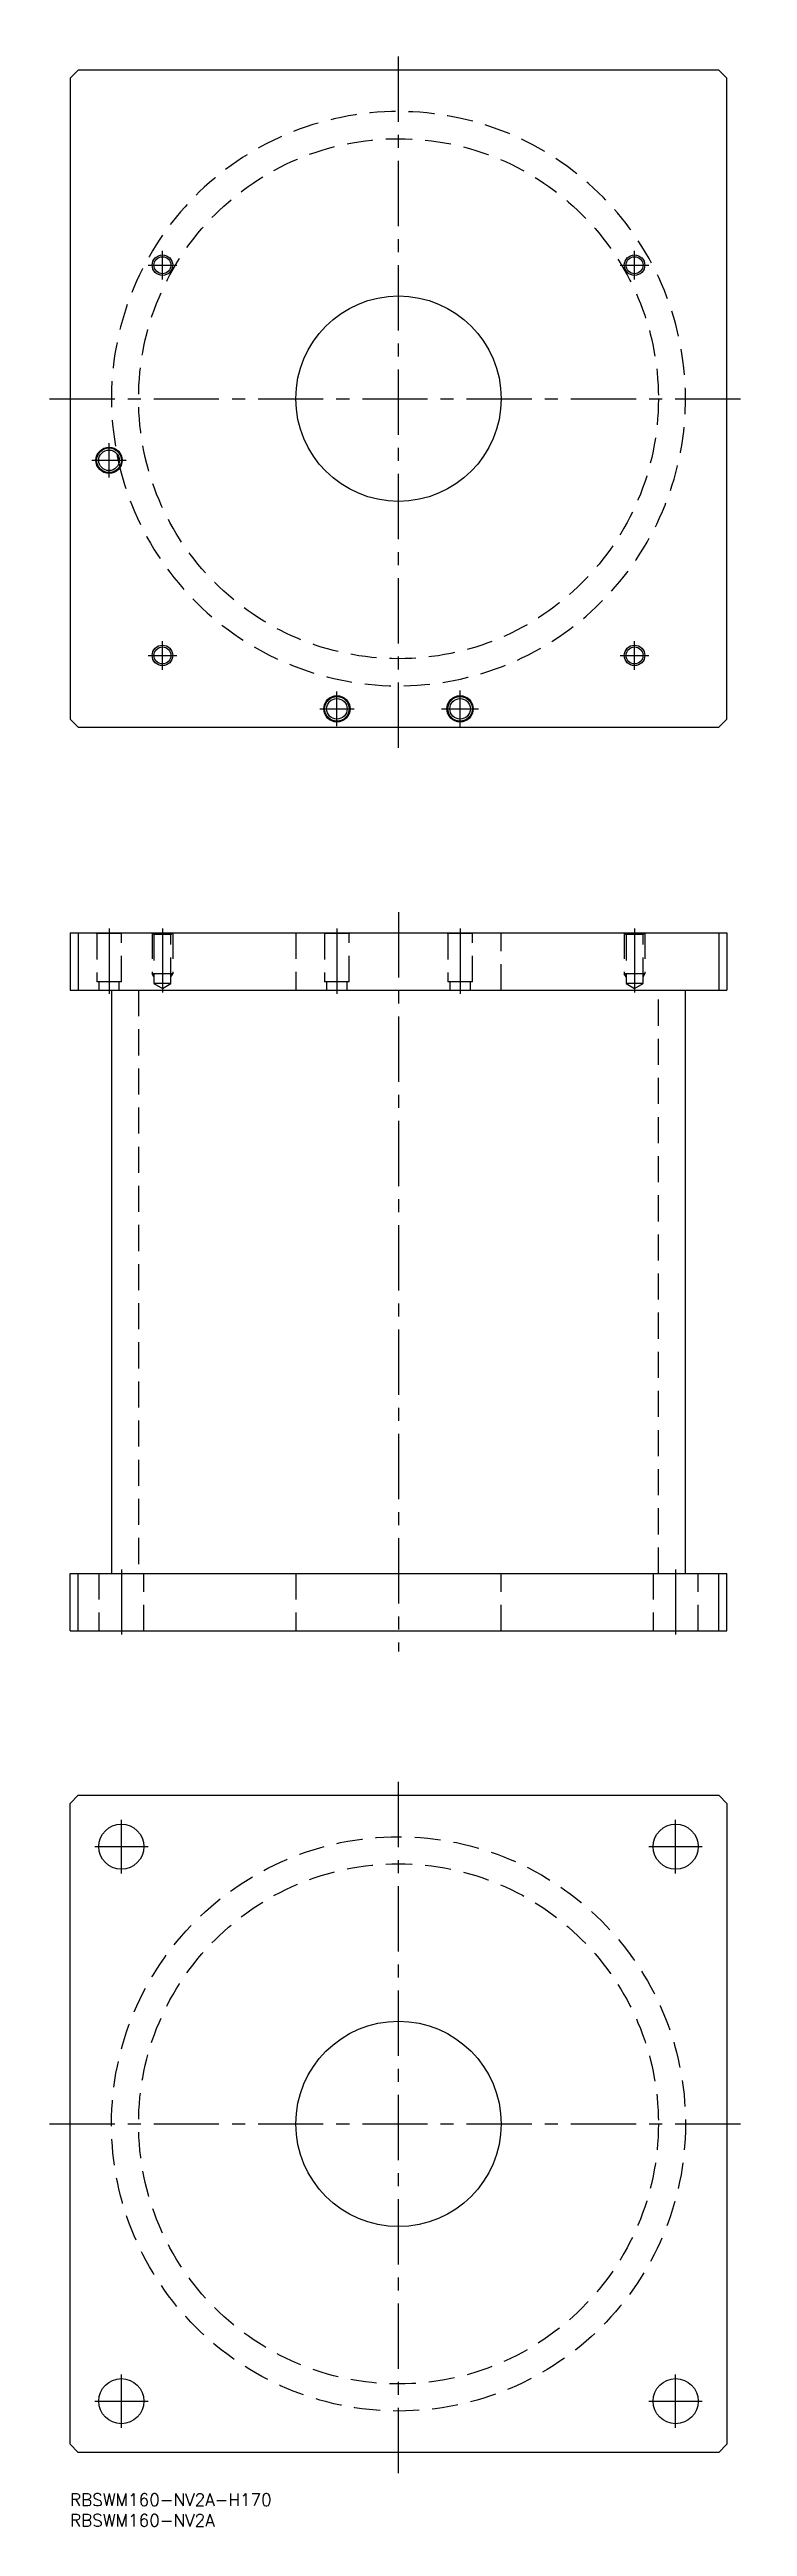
# Model space of a CAD drawing. Extents: x -5 to 165, y -8 to 595.
import ezdxf

# ---------------------------------------------------------------- set-up
doc = ezdxf.new("R2010")
doc.units = 0
doc.header["$LTSCALE"] = 0.5
doc.linetypes.add('CENTER', pattern=[50.8, 31.75, -6.35, 6.35, -6.35])
doc.linetypes.add('DASHED', pattern=[19.05, 12.7, -6.35])
for name, color, linetype in [('MSM_CENTER', 1, 'CENTER'), ('MSM_CONTINUOUS', 7, 'CONTINUOUS'), ('MSM_DASHED', 4, 'DASHED'), ('MSM_NARROW', 5, 'CONTINUOUS'), ('MSM_PART_NUMBER', 7, 'CONTINUOUS')]:
    doc.layers.add(name, color=color, linetype=linetype)
doc.styles.get("Standard").update_dxf_attribs({"font": 'txt.shx', "height": 3, "bigfont": 'bigfont.shx'})

msp = doc.modelspace()

# ---------------------------------------------------------------- linework, layer by layer
at = {"layer": 'MSM_CENTER'}
for p, q in [((80, 425), (80, 595)), ((22.5, 539), (22.5, 546)), ((137.5, 539), (137.5, 546)), ((19, 542.5), (26, 542.5)), ((134, 542.5), (141, 542.5)), ((-5, 510), (165, 510)), ((5.3, 495), (13.7, 495)), ((9.5, 490.8), (9.5, 499.2)), ((19, 447.5), (26, 447.5)), ((22.5, 444), (22.5, 451)), ((134, 447.5), (141, 447.5)), ((137.5, 444), (137.5, 451)), ((60.8, 434.5), (69.2, 434.5)), ((65, 430.3), (65, 438.7)), ((90.5, 434.5), (99.5, 434.5)), ((95, 430), (95, 439)), ((9.5, 381), (9.5, 365)), ((22.5, 381), (22.5, 365.407)), ((65, 381), (65, 365)), ((80, 385), (80, 205)), ((95, 381), (95, 365)), ((137.5, 381), (137.5, 365.407)), ((12.5, 225), (12.5, 209)), ((147.5, 225), (147.5, 209)), ((80, 5), (80, 175)), ((12.5, 151), (12.5, 164)), ((147.5, 151), (147.5, 164)), ((6, 157.5), (19, 157.5)), ((141, 157.5), (154, 157.5)), ((-5, 90), (165, 90)), ((12.5, 16), (12.5, 29)), ((147.5, 16), (147.5, 29)), ((6, 22.5), (19, 22.5)), ((141, 22.5), (154, 22.5))]:
    msp.add_line(p, q, dxfattribs=at)
at = {"layer": 'MSM_CONTINUOUS'}
for p, q in [((2, 590), (0, 588)), ((0, 588), (0, 432)), ((158, 590), (2, 590)), ((160, 588), (158, 590)), ((160, 432), (160, 588)), ((0, 432), (2, 430)), ((2, 430), (158, 430)), ((158, 430), (160, 432)), ((0, 380), (160, 380)), ((0, 380), (0, 366)), ((2, 380), (2, 366)), ((158, 380), (158, 366)), ((160, 380), (160, 366)), ((0, 366), (160, 366)), ((10.1, 366), (10.1, 224)), ((149.9, 224), (149.9, 366)), ((0, 210), (0, 224)), ((0, 224), (160, 224)), ((2, 210), (2, 224)), ((158, 210), (158, 224)), ((160, 210), (160, 224)), ((0, 210), (160, 210)), ((0, 168), (2, 170)), ((2, 170), (158, 170)), ((158, 170), (160, 168)), ((0, 12), (0, 168)), ((160, 168), (160, 12)), ((2, 10), (0, 12)), ((158, 10), (2, 10)), ((160, 12), (158, 10))]:
    msp.add_line(p, q, dxfattribs=at)
for centre, radius in [((22.5, 542.5), 2.067), ((137.5, 542.5), 2.067), ((80, 510), 25), ((9.5, 495), 3.2), ((9.5, 495), 3), ((9.5, 495), 2.5), ((22.5, 447.5), 2.067), ((137.5, 447.5), 2.067), ((65, 434.5), 3.2), ((65, 434.5), 3), ((65, 434.5), 2.5), ((95, 434.5), 3.2), ((95, 434.5), 3), ((95, 434.5), 2.5), ((12.5, 157.5), 5.5), ((147.5, 157.5), 5.5), ((80, 90), 25), ((12.5, 22.5), 5.5), ((147.5, 22.5), 5.5)]:
    msp.add_circle(centre, radius, dxfattribs=at)
msp.add_arc((80, 510), 69.9, 191.020888, 193.002068, dxfattribs=at)
at = {"layer": 'MSM_DASHED'}
for p, q in [((6.3, 380), (6.5, 379.8)), ((12.5, 379.8), (12.7, 380)), ((20, 380), (20.433, 379.567)), ((20, 380), (20, 370)), ((24.567, 379.567), (25, 380)), ((25, 380), (25, 370)), ((55, 380), (55, 366)), ((61.8, 380), (62, 379.8)), ((68, 379.8), (68.2, 380)), ((91.8, 380), (92, 379.8)), ((98, 379.8), (98.2, 380)), ((105, 366), (105, 380)), ((135, 380), (135.433, 379.567)), ((135, 380), (135, 370)), ((139.567, 379.567), (140, 380)), ((140, 380), (140, 370)), ((6.5, 379.8), (6.5, 368)), ((12.5, 379.8), (6.5, 379.8)), ((12.5, 368), (12.5, 379.8)), ((20.433, 379.567), (20.433, 367.6)), ((24.567, 379.567), (20.433, 379.567)), ((24.567, 367.6), (24.567, 379.567)), ((62, 379.8), (62, 368)), ((68, 379.8), (62, 379.8)), ((68, 368), (68, 379.8)), ((92, 379.8), (92, 368)), ((98, 379.8), (92, 379.8)), ((98, 368), (98, 379.8)), ((135.433, 379.567), (135.433, 367.6)), ((139.567, 379.567), (135.433, 379.567)), ((139.567, 367.6), (139.567, 379.567)), ((12.5, 368), (6.5, 368)), ((7, 368), (7, 366)), ((12, 366), (12, 368)), ((25, 370), (20, 370)), ((20.433, 369.25), (20, 370)), ((24.567, 369.25), (25, 370)), ((68, 368), (62, 368)), ((62.5, 368), (62.5, 366)), ((67.5, 366), (67.5, 368)), ((98, 368), (92, 368)), ((92.5, 368), (92.5, 366)), ((97.5, 366), (97.5, 368)), ((140, 370), (135, 370)), ((135.433, 369.25), (135, 370)), ((139.567, 369.25), (140, 370)), ((16.7, 366), (16.7, 224)), ((20.433, 367.6), (22.5, 366.407)), ((24.567, 367.6), (20.433, 367.6)), ((22.5, 366.407), (24.567, 367.6)), ((135.433, 367.6), (137.5, 366.407)), ((139.567, 367.6), (135.433, 367.6)), ((137.5, 366.407), (139.567, 367.6)), ((143.3, 224), (143.3, 366)), ((7, 224), (7, 210)), ((18, 210), (18, 224)), ((55, 224), (55, 210)), ((105, 210), (105, 224)), ((142, 224), (142, 210)), ((153, 210), (153, 224))]:
    msp.add_line(p, q, dxfattribs=at)
for centre, radius in [((80, 510), 63.3), ((80, 90), 69.9), ((80, 90), 63.3)]:
    msp.add_circle(centre, radius, dxfattribs=at)
msp.add_arc((80, 510), 69.9, 193.002068, 191.020888, dxfattribs=at)
at = {"layer": 'MSM_NARROW'}
for centre in [(22.5, 542.5), (137.5, 542.5), (22.5, 447.5), (137.5, 447.5)]:
    msp.add_circle(centre, 2.5, dxfattribs=at)

# ---------------------------------------------------------------- texts
at = {"layer": 'MSM_PART_NUMBER'}
for s, p in [('RBSWM160-NV2A-H170', (0, -3)), ('RBSWM160-NV2A', (0, -8))]:
    msp.add_text(s, height=3, dxfattribs=at).set_placement(p)

doc.saveas('drawing.dxf')
